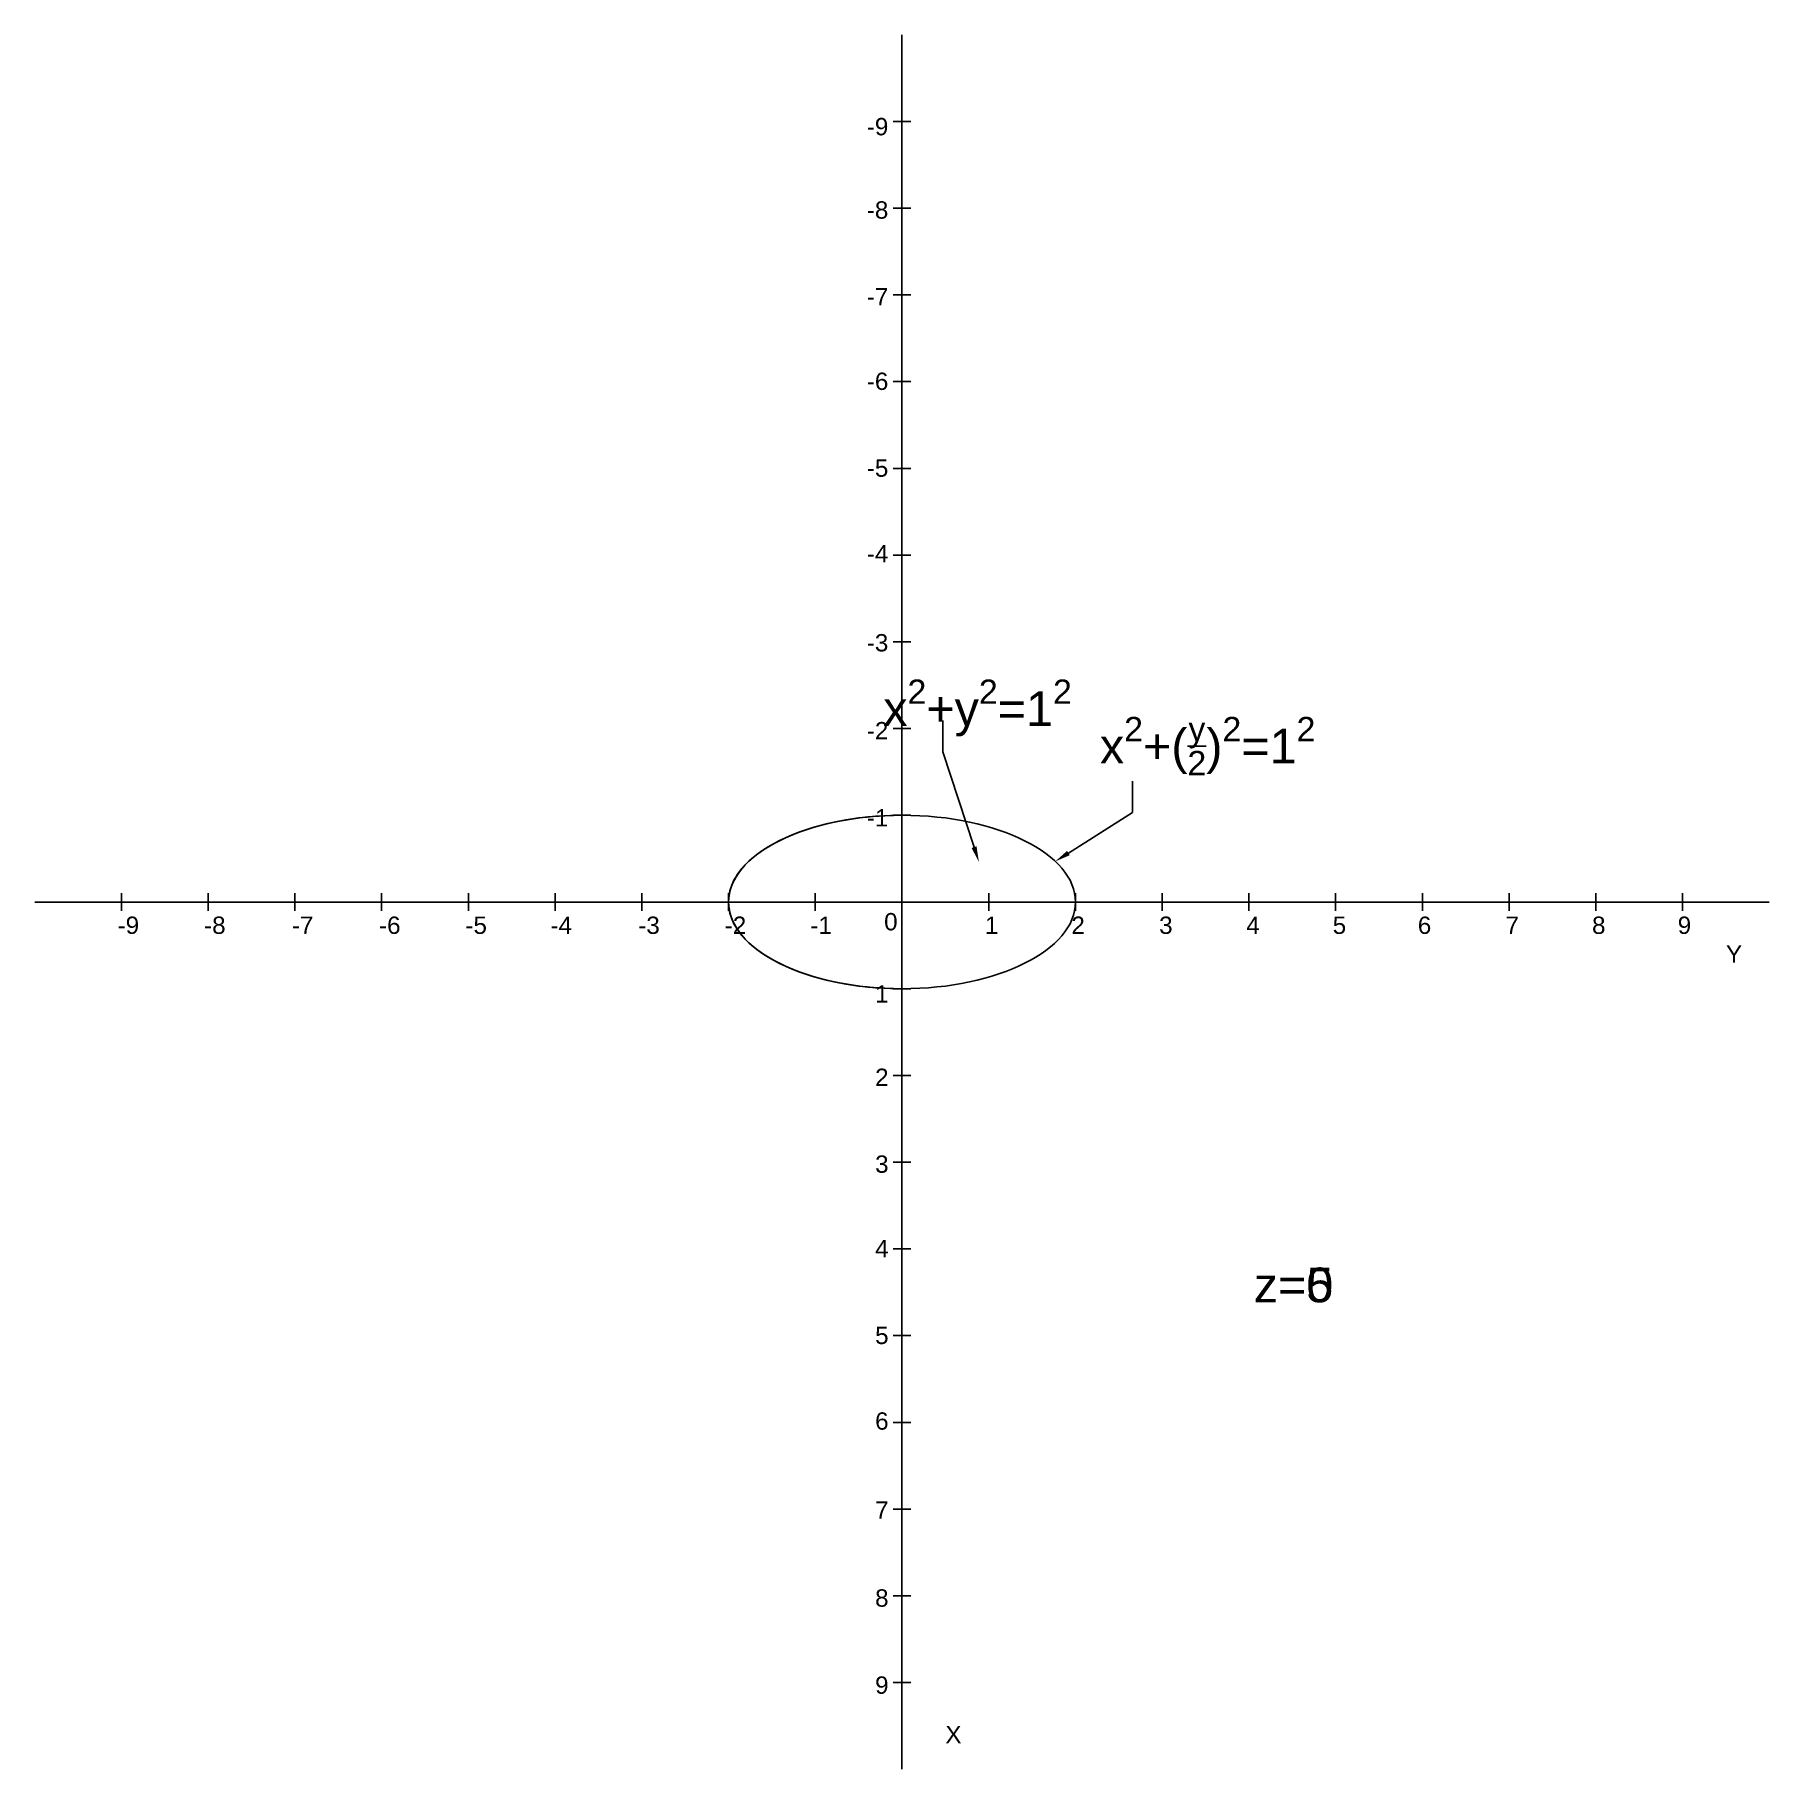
# Model space of a CAD drawing. Header units: inches. Extents: x -10 to 10, y -10 to 10.
import ezdxf
from ezdxf import colors
from ezdxf.entities.mleader import LeaderData, LeaderLine
from ezdxf.math import Vec2, Vec3

# ---------------------------------------------------------------- set-up
doc = ezdxf.new("R2010")
doc.units = ezdxf.units.IN
doc.header["$LTSCALE"] = 0.5
doc.header["$MEASUREMENT"] = 0
doc.layers.add('VPORTS', color=7, linetype='Continuous')
doc.styles.get("Standard").update_dxf_attribs({"font": 'arial.ttf'})
pattern_1 = [(315, (0, 0), (0.0883883, 0.0883883), [])]

# ---------------------------------------------------------------- blocks, each defined once
blk = doc.blocks.new('*U1')
blk.add_line((1, -0.1), (1, 0.1))
blk = doc.blocks.new('*U2')
at = {"color": 0, "linetype": 'ByBlock', "lineweight": -2, "transparency": 16777216, "extrusion": (0, -1, -2.22045e-16)}
for p in [(0, 0), (1, 0), (2, 0), (3, 0), (4, 0), (5, 0), (6, 0), (7, 0), (8, 0)]:
    blk.add_blockref('*U1', p, dxfattribs=at)
blk = doc.blocks.new('*U3')
blk.add_line((1, -0.1), (1, 0.1))
blk = doc.blocks.new('*U4')
at = {"color": 0, "linetype": 'ByBlock', "lineweight": -2, "transparency": 16777216, "extrusion": (0, -1, -2.22045e-16)}
for p in [(0, 0), (1, 0), (2, 0), (3, 0), (4, 0), (5, 0), (6, 0), (7, 0), (8, 0)]:
    blk.add_blockref('*U3', p, dxfattribs=at)
blk = doc.blocks.new('*U5')
blk.add_line((1, -0.1), (1, 0.1))
blk = doc.blocks.new('*U6')
at = {"color": 0, "linetype": 'ByBlock', "lineweight": -2, "transparency": 16777216, "extrusion": (0, -1, -2.22045e-16)}
for p in [(0, 0), (1, 0), (2, 0), (3, 0), (4, 0), (5, 0), (6, 0), (7, 0), (8, 0)]:
    blk.add_blockref('*U5', p, dxfattribs=at)
blk = doc.blocks.new('*U7')
blk.add_line((1, -0.1), (1, 0.1))
blk = doc.blocks.new('*U8')
at = {"color": 0, "linetype": 'ByBlock', "lineweight": -2, "transparency": 16777216, "extrusion": (0, -1, -2.22045e-16)}
for p in [(-10, 0), (-9, 0), (-8, 0), (-7, 0), (-6, 0), (-5, 0), (-4, 0), (-3, 0), (-2, 0)]:
    blk.add_blockref('*U7', p, dxfattribs=at)
blk = doc.blocks.new('*U9')
blk.add_line((1, -0.1), (1, 0.1))
blk = doc.blocks.new('*U10')
at = {"color": 0, "linetype": 'ByBlock', "lineweight": -2, "transparency": 16777216, "extrusion": (0, -1, -2.22045e-16)}
for p in [(0, 0), (1, 0), (2, 0), (3, 0), (4, 0), (5, 0), (6, 0), (7, 0), (8, 0)]:
    blk.add_blockref('*U9', p, dxfattribs=at)
blk = doc.blocks.new('*U11')
blk.add_line((1, -0.1), (1, 0.1))
blk = doc.blocks.new('*U12')
at = {"color": 0, "linetype": 'ByBlock', "lineweight": -2, "transparency": 16777216, "extrusion": (0, -1, -2.22045e-16)}
for p in [(0, 0), (1, 0), (2, 0), (3, 0), (4, 0), (5, 0), (6, 0), (7, 0), (8, 0)]:
    blk.add_blockref('*U11', p, dxfattribs=at)

msp = doc.modelspace()

# ---------------------------------------------------------------- hatches: boundary and pattern name
h = msp.add_hatch()
h.set_pattern_fill('ANSI31', color=256)
h.set_pattern_definition(pattern_1)
h.paths.add_polyline_path([(-0.465, 0.761), (-0.116, 0.761), (-0.116, 1.173), (-0.465, 1.173)], flags=9)
h.paths.add_polyline_path([(-0.465, 1.765), (-0.116, 1.765), (-0.116, 2.177), (-0.465, 2.177)], flags=9)
h = msp.add_hatch()
h.set_pattern_fill('ANSI31', color=256)
h.set_pattern_definition(pattern_1)
h.paths.add_polyline_path([(-0.465, 0.761), (-0.116, 0.761), (-0.116, 1.173), (-0.465, 1.173)], flags=9)
h.paths.add_polyline_path([(-0.465, 1.765), (-0.116, 1.765), (-0.116, 2.177), (-0.465, 2.177)], flags=9)
h = msp.add_hatch()
h.set_pattern_fill('ANSI31', color=256)
h.set_pattern_definition(pattern_1)
h.paths.add_polyline_path([(-2.103, -0.478), (-1.755, -0.478), (-1.755, -0.066), (-2.103, -0.066)], flags=9)
h.paths.add_polyline_path([(-1.115, -0.478), (-0.766, -0.478), (-0.766, -0.066), (-1.115, -0.066)], flags=9)
h.paths.add_polyline_path([(-0.368, -2.231), (-0.112, -2.231), (-0.112, -1.819), (-0.368, -1.819)], flags=9)
h.paths.add_polyline_path([(-0.39, -1.27), (-0.135, -1.27), (-0.135, -0.858), (-0.39, -0.858)], flags=9)
h.paths.add_polyline_path([(0.428, -1.359), (1.388, -0.455), (1.161, -0.207), (0.201, -1.111)], flags=9)
h.paths.add_polyline_path([(-0.267, -0.437), (-0.012, -0.437), (-0.012, -0.025), (-0.267, -0.025)], flags=9)
h = msp.add_hatch()
h.set_pattern_fill('ANSI31', color=256)
h.set_pattern_definition(pattern_1)
h.paths.add_polyline_path([(-2.103, -0.478), (-1.755, -0.478), (-1.755, -0.066), (-2.103, -0.066)], flags=9)
h.paths.add_polyline_path([(-1.115, -0.478), (-0.766, -0.478), (-0.766, -0.066), (-1.115, -0.066)], flags=9)
h.paths.add_polyline_path([(-0.39, -1.27), (-0.135, -1.27), (-0.135, -0.858), (-0.39, -0.858)], flags=9)
h.paths.add_polyline_path([(-0.267, -0.437), (-0.012, -0.437), (-0.012, -0.025), (-0.267, -0.025)], flags=9)
h.paths.add_polyline_path([(-0.368, -2.231), (-0.112, -2.231), (-0.112, -1.819), (-0.368, -1.819)], flags=9)
h = msp.add_hatch()
h.set_pattern_fill('ANSI31', color=256)
h.set_pattern_definition(pattern_1)
h.paths.add_polyline_path([(0.876, -0.478), (1.131, -0.478), (1.131, -0.066), (0.876, -0.066)], flags=9)
h.paths.add_polyline_path([(0.428, -1.359), (1.388, -0.455), (1.161, -0.207), (0.201, -1.111)], flags=9)

# ---------------------------------------------------------------- linework, layer by layer
for p, q in [((0, -10), (0, 10)), ((-10, 0), (10, 0))]:
    msp.add_line(p, q)
at = {"extrusion": (0, -1, 6.12323e-17)}
msp.add_line((0, 0, -10), (0, 0, 10), dxfattribs=at)
at = {"layer": 'VPORTS'}
for p, q in [((0, 0), (0, -5)), ((5, 0), (0, 0))]:
    msp.add_line(p, q, dxfattribs=at)
at = {"layer": 'VPORTS', "extrusion": (-7.1415e-32, 1.58573e-47, -1)}
for start_param, end_param in [(1.570796, 4.712389), (3.141593, 4.712389), (3.141593, 4.712389), (1.570796, 4.712389), (-1.570796, 0), (-1.570796, 0), (-1.570796, 0), (-1.570796, 0), (1.570796, 3.141593), (1.570796, 3.141593), (0, 1.570796), (0, 1.570796), (0, 1.570796), (0, 1.570796)]:
    msp.add_ellipse((0, 0), major_axis=(2, 0), ratio=0.5, start_param=start_param, end_param=end_param, dxfattribs=at)
at = {"layer": 'VPORTS'}
for start_param, end_param in [(1.570796, 4.712389), (1.570796, 3.141593), (1.570796, 3.141593), (1.570796, 4.712389), (0, 1.570796), (0, 1.570796), (0, 1.570796), (0, 1.570796), (3.141593, 4.712389), (3.141593, 4.712389), (-1.570796, 0), (-1.570796, 0), (-1.570796, 0), (-1.570796, 0)]:
    msp.add_ellipse((0, 0), major_axis=(2, 0), ratio=0.5, start_param=start_param, end_param=end_param, dxfattribs=at)

# ---------------------------------------------------------------- block references
at = {"extrusion": (-1, 6.12323e-17, -2.22045e-16), "rotation": 180}
for name, p in [('*U4', (0, 0)), ('*U6', (10, 0))]:
    msp.add_blockref(name, p, dxfattribs=at)
at = {"extrusion": (0, 1, -2.22045e-16), "rotation": 180}
for name in ['*U8', '*U2']:
    msp.add_blockref(name, (0, 0), dxfattribs=at)
at = {"extrusion": (-1, 2.22045e-16, 6.12323e-17), "rotation": 90}
for name, p in [('*U10', (0, 0)), ('*U12', (0, -10))]:
    msp.add_blockref(name, p, dxfattribs=at)

# ---------------------------------------------------------------- texts
at = {"attachment_point": 1}
for s, width, insert, char_height in [('-9', 0.2, (-0.406, 9.04), 0.2), ('-8', 0.2, (-0.406, 8.079), 0.2), ('-7', 0.2, (-0.406, 7.078), 0.2), ('-6', 0.2, (-0.406, 6.104), 0.2), ('-5', 0.2, (-0.406, 5.103), 0.2), ('-4', 0.2, (-0.406, 4.116), 0.2), ('-3', 0.2, (-0.406, 3.089), 0.2), ('\\A1;x{\\H0.7x;\\S2^ ;\\H1.42857x;+y\\H0.7x;\\S2^ ;\\H1.42857x;=1\\H0.7x;\\S2^ ;}', 0.5, (-0.216, 2.565, 5.041), 0.4), ('-2', 0.2, (-0.406, 2.075), 0.2), ('\\A1;x{\\H0.7x;\\S2^ ;}+({\\H0.7x;\\Sy/2;}){\\H0.7x;\\S2^ ;}=1{\\H0.7x;\\S2^ ;}', 0.5, (2.282, 2.134, 5.041), 0.4), ('-1', 0.2, (-0.406, 1.071), 0.2), ('-9', 0.2, (-9.044, -0.168), 0.2), ('-8', 0.2, (-8.047, -0.168), 0.2), ('-7', 0.2, (-7.035, -0.168), 0.2), ('-6', 0.2, (-6.03, -0.168), 0.2), ('-5', 0.2, (-5.034, -0.168), 0.2), ('-4', 0.2, (-4.053, -0.168), 0.2), ('-3', 0.2, (-3.041, -0.168), 0.2), ('-2', 0.2, (-2.044, -0.168), 0.2), ('-1', 0.2, (-1.056, -0.168), 0.2), ('0', 0.36064, (-0.206, -0.127), 0.2), ('1', 0.2, (0.956, -0.168), 0.2), ('2', 0.2, (1.953, -0.168), 0.2), ('3', 0.2, (2.965, -0.168), 0.2), ('4', 0.2, (3.97, -0.168), 0.2), ('5', 0.2, (4.966, -0.168), 0.2), ('6', 0.2, (5.947, -0.168), 0.2), ('7', 0.2, (6.959, -0.168), 0.2), ('8', 0.2, (7.956, -0.168), 0.2), ('9', 0.2, (8.944, -0.168), 0.2), ('Y', 0.5, (9.5, -0.5), 0.2), ('1', 0.2, (-0.31, -0.96), 0.2), ('2', 0.2, (-0.31, -1.921), 0.2), ('3', 0.2, (-0.31, -2.922), 0.2), ('4', 0.2, (-0.31, -3.896), 0.2), ('z=0', 0.5, (4.056, -4.215, 0.041), 0.4), ('z=5', 0.5, (4.056, -4.215, 5.041), 0.4), ('5', 0.2, (-0.31, -4.897), 0.2), ('6', 0.2, (-0.31, -5.884), 0.2), ('7', 0.2, (-0.31, -6.911), 0.2), ('8', 0.2, (-0.31, -7.925), 0.2), ('9', 0.2, (-0.31, -8.929), 0.2), ('X', 0.5, (0.5, -9.5), 0.2)]:
    msp.add_mtext_dynamic_manual_height_columns(s, width=width, gutter_width=1, heights=[0], dxfattribs=dict(at, insert=insert, char_height=char_height))
at = {"extrusion": (0, -1, 6.12323e-17), "char_height": 0.2, "attachment_point": 1, "text_direction": (1, 0, 0)}
for s, insert in [('4', (-0.31, 0, 4.116)), ('3', (-0.31, 0, 3.089)), ('5', (-0.31, 0, 5.103)), ('8', (-0.31, 0, 8.079)), ('9', (-0.31, 0, 9.04)), ('2', (-0.31, 0, 2.075)), ('6', (-0.31, 0, 6.104)), ('7', (-0.31, 0, 7.078)), ('1', (-0.31, 0, 1.071)), ('-9', (-0.388, 0, -8.929)), ('-8', (-0.388, 0, -7.925)), ('-7', (-0.388, 0, -6.911)), ('-6', (-0.388, 0, -5.884)), ('-5', (-0.388, 0, -4.897)), ('-4', (-0.388, 0, -3.896)), ('-3', (-0.388, 0, -2.922)), ('-2', (-0.388, 0, -1.921)), ('-1', (-0.388, 0, -0.96))]:
    msp.add_mtext_dynamic_manual_height_columns(s, width=0.2, gutter_width=1, heights=[0], dxfattribs=dict(at, insert=insert))
at = {"extrusion": (0, -1, -2.22045e-16), "insert": (0.5, 0, 10), "char_height": 0.2, "attachment_point": 1, "text_direction": (1, 0, 0)}
msp.add_mtext_dynamic_manual_height_columns('Z', width=0.5, gutter_width=1, heights=[0], dxfattribs=at)
at = {"extrusion": (-2.22045e-16, 1, -2.22045e-16), "insert": (4.053, 0, 0.898), "char_height": 0.4, "attachment_point": 1, "text_direction": (1, 0, 0)}
msp.add_mtext_dynamic_manual_height_columns('x=0', width=2, gutter_width=1, heights=[0], dxfattribs=at)
at = {"extrusion": (1, -3.44509e-16, -2.22045e-16), "insert": (0, -4.224, 1.5), "char_height": 0.4, "attachment_point": 1, "text_direction": (0, 1, 0)}
msp.add_mtext_dynamic_manual_height_columns('y=0', width=2, gutter_width=1, heights=[0], dxfattribs=at)

# ---------------------------------------------------------------- leaders
at = {"layer": 'VPORTS'}
ml = msp.add_multileader_mtext('Standard', dxfattribs=at)
ml.set_content('', color=256)
ml.set_leader_properties()
ml.build(insert=Vec2(0, 0))
ml.multileader.update_dxf_attribs({"dogleg_length": 0.36, "arrow_head_size": 0.18})
ctx = ml.context
ctx.base_point, ctx.char_height, ctx.arrow_head_size, ctx.landing_gap_size, ctx.plane_origin, ctx.plane_x_axis, ctx.plane_y_axis = Vec3(0.471, 2.272, 5), 0.18, 0.18, 0.09, Vec3(-0.932, 0.362, 5), Vec3(0, -1, 0), Vec3(1, 0)
ctx.text_align_type = 2
notes = []
notes.append((ctx, [(0, (1, 1, 0), (0.471, 1.732, 5), (0, 1, 0), 0.36, [(0, [(0.887, 0.461, 5)], 0, [])])]))
ctx.mtext.insert, ctx.mtext.text_direction, ctx.mtext.alignment, ctx.mtext.flow_direction = Vec3(0.561, 2.182, 5), Vec3(0, -1, 0), 3, 5
ml = msp.add_multileader_mtext('Standard', dxfattribs=at)
ml.set_content('', color=256)
ml.set_leader_properties()
ml.build(insert=Vec2(0, 0))
ml.multileader.update_dxf_attribs({"dogleg_length": 0.36, "arrow_head_size": 0.18})
ctx = ml.context
ctx.base_point, ctx.char_height, ctx.arrow_head_size, ctx.landing_gap_size, ctx.plane_origin, ctx.plane_x_axis, ctx.plane_y_axis = Vec3(2.658, 1.573, 5), 0.18, 0.18, 0.09, Vec3(1.938, -0.377, 5), Vec3(0, -1, 0), Vec3(1, 0)
ctx.text_align_type = 2
notes.append((ctx, [(0, (1, 1, 0), (2.658, 1.033, 5), (0, 1, 0), 0.36, [(0, [(1.767, 0.468, 5)], 0, [])])]))
ctx.mtext.insert, ctx.mtext.text_direction, ctx.mtext.alignment, ctx.mtext.flow_direction = Vec3(2.748, 1.483, 5), Vec3(0, -1, 0), 3, 5
for ctx, leaders in notes:
    for number, flags, end, landing, length, lines in leaders:
        leader = LeaderData()
        leader.index, (leader.has_last_leader_line, leader.has_dogleg_vector, leader.attachment_direction) = number, flags
        leader.last_leader_point, leader.dogleg_vector, leader.dogleg_length = Vec3(end), Vec3(landing), length
        for number, points, colour, breaks in lines:
            line = LeaderLine()
            line.index, line.vertices, line.color, line.breaks = number, Vec3.list(points), colors.encode_raw_color(colour), breaks
            leader.lines.append(line)
        ctx.leaders.append(leader)

doc.saveas('drawing.dxf')
